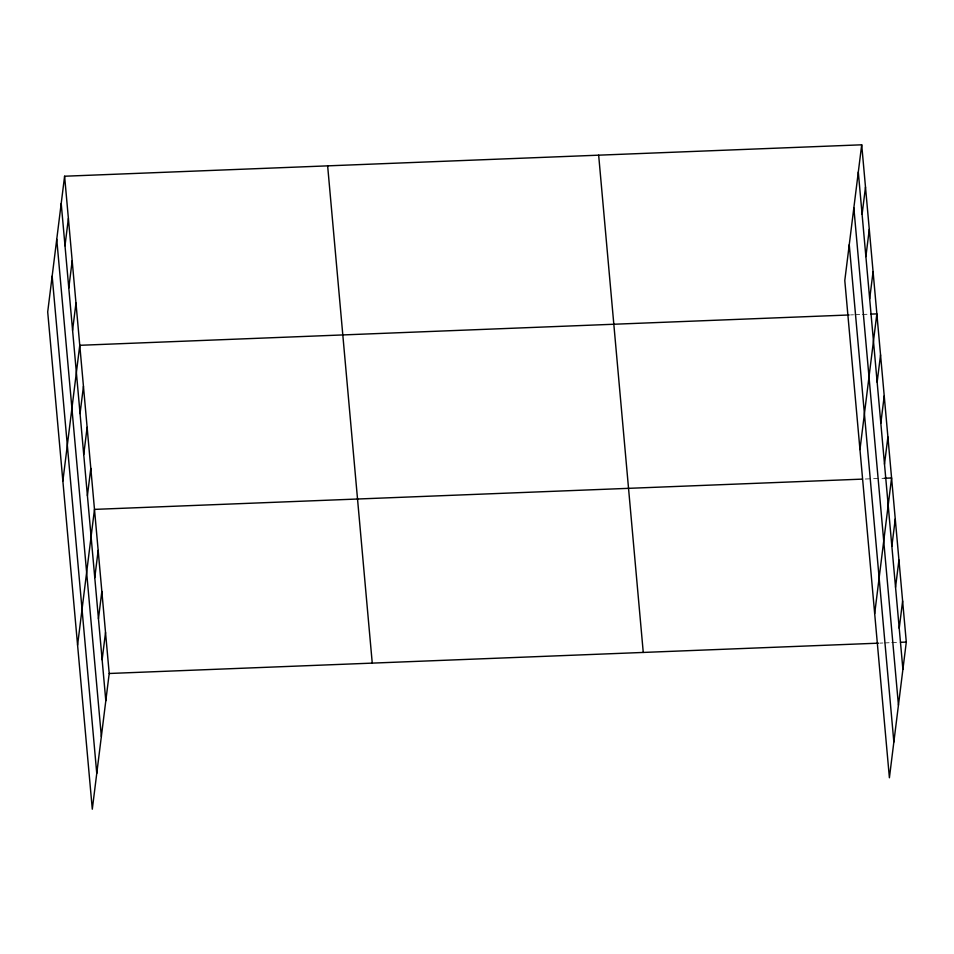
<?xml version="1.0" encoding="UTF-8"?>
<svg xmlns="http://www.w3.org/2000/svg" width="954" height="954" viewBox="0 0 954 954"><rect width="100%" height="100%" fill="white"/><g stroke="black" fill="none" stroke-linecap="round" stroke-linejoin="round"><path stroke-width="0.72" stroke-dasharray="4.77 3.58" d="M850.563 314.915L853.484 314.796M854.939 314.748L860.794 314.51M862.249 314.45L869.559 314.164M865.278 479.015L884.275 478.264M879.993 643.115L882.915 642.996M884.382 642.936L890.225 642.71M891.692 642.65L898.99 642.364"/><path stroke-width="1.43" d="M64.598 176.228L47.7 311.922L92.299 809.195L109.209 673.488L64.598 176.228L861.7 144.805L906.3 642.078L889.402 777.772L844.791 280.512L861.7 144.805M64.991 245.762L68.39 218.49M68.783 288.036L72.182 260.764M72.576 330.299L75.974 303.026M62.869 480.995L79.766 345.3L849.096 314.975M80.053 413.595L83.451 386.322M83.725 454.617L87.124 427.344M87.41 495.639L90.809 468.366M77.584 645.095L94.482 509.388L862.356 479.123M94.768 577.683L98.167 550.422M98.453 618.717L101.84 591.444M102.126 659.739L105.524 632.466M862.094 214.352L865.493 187.079M865.886 256.614L869.285 229.342M869.678 298.876L873.077 271.616M859.959 449.584L876.857 313.878L871.014 314.104M877.143 382.172L880.542 354.9M880.828 423.194L884.227 395.922M884.501 464.216L887.9 436.956M874.675 613.672L891.585 477.978L884.275 478.264M891.859 546.272L895.257 519M895.544 587.294L898.942 560.022M899.228 628.316L902.615 601.044M109.209 673.488L878.539 643.163M900.457 642.304L906.3 642.078M858.302 172.078L902.901 669.338M853.842 207.865L898.441 705.125M849.251 244.725L893.85 741.997M598.659 155.18L643.258 652.441M327.639 165.853L372.251 663.125M61.211 203.5L105.811 700.761M56.751 239.275L101.351 736.548M52.16 276.147L96.759 773.408"/></g></svg>
